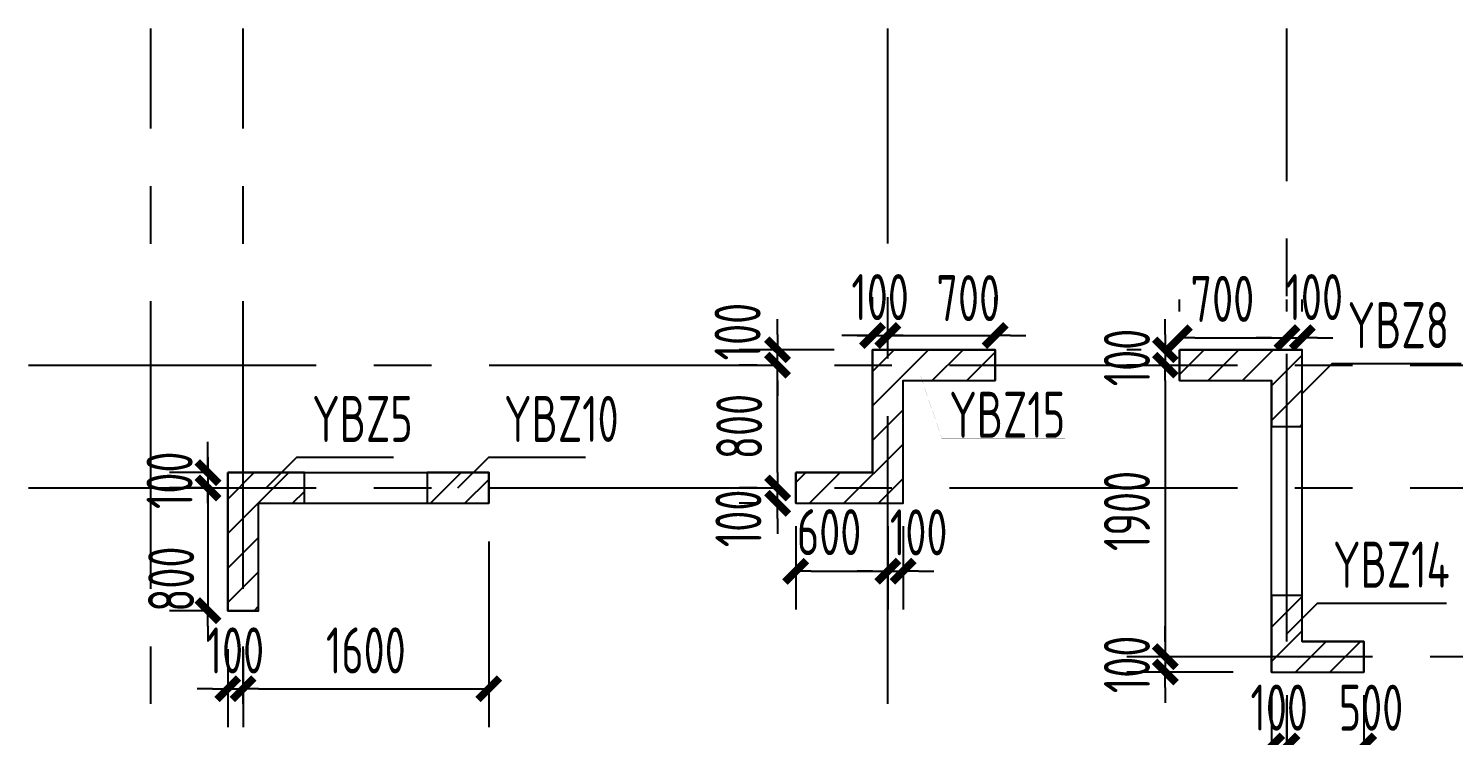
# Model space of a CAD drawing. Extents: x 580289 to 1106878, y -144605 to 78052.
# Drawn here: x 756636 to 765919, y 66355 to 70963 of the extents above; entities that cross this region are included whole.
import ezdxf

# ---------------------------------------------------------------- set-up
doc = ezdxf.new("R2010")
doc.units = 0
doc.header["$LTSCALE"] = 100
doc.linetypes.add('CENTER', pattern=[2, 1.25, -0.25, 0.25, -0.25])
doc.layers.get('0').update_dxf_attribs({"linetype": 'CONTINUOUS'})
doc.layers.get('Defpoints').update_dxf_attribs({"linetype": 'CONTINUOUS'})
for name, color, linetype in [('b边缘构件', 240, 'CONTINUOUS'), ('b边缘构件阴影', 240, 'CONTINUOUS'), ('COLU', 7, 'CONTINUOUS'), ('DIM', 3, 'CONTINUOUS'), ('PAXIS', 253, 'CENTER'), ('TEXT', 2, 'CONTINUOUS'), ('THIN', 7, 'CONTINUOUS')]:
    doc.layers.add(name, color=color, linetype=linetype)
doc.styles.get("Standard").update_dxf_attribs({"font": 'tssdeng.shx', "width": 0.7, "bigfont": 'tssdchn.shx'})
doc.styles.add('TSSD_Dimension', font='Tssdeng.shx', dxfattribs={"width": 0.7, "bigfont": 'tssdchn.shx'})
doc.dimstyles.new('TSSD_100_100$0', dxfattribs={"dimtxt": 300, "dimasz": 100, "dimexe": 250, "dimexo": 250, "dimgap": 100, "dimtad": 1, "dimdec": 0, "dimzin": 0, "dimdsep": 46, "dimtxsty": 'TSSD_Dimension', "dimblk": '_TSDBK', "dimblk1": '_TSDBK', "dimblk2": '_TSDBK', "dimsah": 1, "dimcen": 0, "dimclrt": 7, "dimadec": 0, "dimazin": 0, "dimtfac": 1, "dimtdec": 0, "dimtix": 1, "dimtmove": 2, "dimatfit": 3, "dimldrblk": '_TSDBK', "dimfxl": 1, "dimtolj": 1, "dimtzin": 0, "dimarcsym": 0})
pattern_1 = [(45, (343072.04, 223503.65), (-112.2532, 112.2532), [])]

# ---------------------------------------------------------------- blocks, each defined once
blk = doc.blocks.new('_TSDBK')
blk.add_line((-1, 0), (0, 0))
at = {"const_width": 0.5}
blk.add_lwpolyline([(-0.7, -0.7), (0.7, 0.7)], dxfattribs=at)
blk = doc.blocks.new('*D531')
at = {"layer": 'Defpoints', "color": 0}
for p in [(764833.8, 68947), (764133.8, 68868.1), (764833.8, 68868.1)]:
    blk.add_point(p, dxfattribs=at)
at = {"layer": 'DIM', "color": 0, "lineweight": -2}
for p, q in [((764133.8, 69118.1), (764133.8, 69197)), ((764833.8, 69118.1), (764833.8, 69197)), ((764233.8, 68947), (764733.8, 68947))]:
    blk.add_line(p, q, dxfattribs=at)
at = {"layer": 'DIM', "color": 0, "lineweight": -2, "xscale": 100, "yscale": 100, "zscale": 100, "rotation": 180}
blk.add_blockref('_TSDBK', (764133.8, 68947), dxfattribs=at)
at = {"layer": 'DIM', "color": 0, "lineweight": -2, "xscale": 100, "yscale": 100, "zscale": 100}
blk.add_blockref('_TSDBK', (764833.8, 68947), dxfattribs=at)
at = {"layer": 'DIM', "color": 7, "insert": (764413.4, 69200.3), "char_height": 300, "attachment_point": 5, "style": 'TSSD_Dimension'}
blk.add_mtext('\\A1;700', dxfattribs=at)
blk = doc.blocks.new('*D532')
at = {"layer": 'Defpoints', "color": 0}
for p in [(764933.8, 68947), (764833.8, 68868.1), (764933.8, 68868.1)]:
    blk.add_point(p, dxfattribs=at)
at = {"layer": 'DIM', "color": 0, "lineweight": -2}
for p, q in [((764833.8, 69118.1), (764833.8, 69197)), ((764933.8, 69118.1), (764933.8, 69197)), ((764733.8, 68947), (764633.8, 68947)), ((764833.8, 68947), (764933.8, 68947)), ((765033.8, 68947), (765133.8, 68947))]:
    blk.add_line(p, q, dxfattribs=at)
at = {"layer": 'DIM', "color": 0, "lineweight": -2, "xscale": 100, "yscale": 100, "zscale": 100}
blk.add_blockref('_TSDBK', (764833.8, 68947), dxfattribs=at)
at = {"layer": 'DIM', "color": 0, "lineweight": -2, "xscale": 100, "yscale": 100, "zscale": 100, "rotation": 180}
blk.add_blockref('_TSDBK', (764933.8, 68947), dxfattribs=at)
at = {"layer": 'DIM', "color": 7, "insert": (765012, 69211.9), "char_height": 300, "attachment_point": 5, "style": 'TSSD_Dimension'}
blk.add_mtext('\\A1;100', dxfattribs=at)
blk = doc.blocks.new('*D533')
at = {"layer": 'Defpoints', "color": 0}
for p in [(758033.8, 68068.1), (757805.1, 67968.1), (758033.8, 67968.1)]:
    blk.add_point(p, dxfattribs=at)
at = {"layer": 'DIM', "color": 0, "lineweight": -2}
for p, q in [((757805.1, 68168.1), (757805.1, 68268.1)), ((757783.8, 68068.1), (757555.1, 68068.1)), ((757805.1, 68068.1), (757805.1, 67968.1)), ((757783.8, 67968.1), (757555.1, 67968.1)), ((757805.1, 67868.1), (757805.1, 67768.1))]:
    blk.add_line(p, q, dxfattribs=at)
at = {"layer": 'DIM', "color": 0, "lineweight": -2, "xscale": 100, "yscale": 100, "zscale": 100}
for p, rotation in [((757805.1, 68068.1), 270), ((757805.1, 67968.1), 90)]:
    blk.add_blockref('_TSDBK', p, dxfattribs=dict(at, rotation=rotation))
at = {"layer": 'DIM', "color": 7, "insert": (757555.1, 68018.1), "char_height": 300, "attachment_point": 5, "rotation": 90, "style": 'TSSD_Dimension'}
blk.add_mtext('\\A1;100', dxfattribs=at)
blk = doc.blocks.new('*D534')
at = {"layer": 'Defpoints', "color": 0}
for p in [(758033.8, 67968.1), (757805.1, 67168.1), (758033.8, 67168.1)]:
    blk.add_point(p, dxfattribs=at)
at = {"layer": 'DIM', "color": 0, "lineweight": -2}
for p, q in [((757805.1, 68068.1), (757805.1, 68168.1)), ((757783.8, 67968.1), (757555.1, 67968.1)), ((757805.1, 67968.1), (757805.1, 67168.1)), ((757783.8, 67168.1), (757555.1, 67168.1)), ((757805.1, 67068.1), (757805.1, 66968.1))]:
    blk.add_line(p, q, dxfattribs=at)
at = {"layer": 'DIM', "color": 0, "lineweight": -2, "xscale": 100, "yscale": 100, "zscale": 100}
for p, rotation in [((757805.1, 67968.1), 270), ((757805.1, 67168.1), 90)]:
    blk.add_blockref('_TSDBK', p, dxfattribs=dict(at, rotation=rotation))
at = {"layer": 'DIM', "color": 7, "insert": (757565.6, 67373.5), "char_height": 300, "attachment_point": 5, "rotation": 90, "style": 'TSSD_Dimension'}
blk.add_mtext('\\A1;800', dxfattribs=at)
blk = doc.blocks.new('*D535')
at = {"layer": 'Defpoints', "color": 0}
for p in [(757933.8, 67168.1), (758033.8, 67168.1), (758033.8, 66659.1)]:
    blk.add_point(p, dxfattribs=at)
at = {"layer": 'DIM', "color": 0, "lineweight": -2}
for p, q in [((757933.8, 66918.1), (757933.8, 66409.1)), ((758033.8, 66918.1), (758033.8, 66409.1)), ((757833.8, 66659.1), (757733.8, 66659.1)), ((757933.8, 66659.1), (758033.8, 66659.1)), ((758133.8, 66659.1), (758233.8, 66659.1))]:
    blk.add_line(p, q, dxfattribs=at)
at = {"layer": 'DIM', "color": 0, "lineweight": -2, "xscale": 100, "yscale": 100, "zscale": 100}
blk.add_blockref('_TSDBK', (757933.8, 66659.1), dxfattribs=at)
at = {"layer": 'DIM', "color": 0, "lineweight": -2, "xscale": 100, "yscale": 100, "zscale": 100, "rotation": 180}
blk.add_blockref('_TSDBK', (758033.8, 66659.1), dxfattribs=at)
at = {"layer": 'DIM', "color": 7, "insert": (757983.8, 66909.1), "char_height": 300, "attachment_point": 5, "style": 'TSSD_Dimension'}
blk.add_mtext('\\A1;100', dxfattribs=at)
blk = doc.blocks.new('*D536')
at = {"layer": 'Defpoints', "color": 0}
for p in [(759633.8, 67868.1), (758033.8, 67168.1), (759633.8, 66659.1)]:
    blk.add_point(p, dxfattribs=at)
at = {"layer": 'DIM', "color": 0, "lineweight": -2}
for p, q in [((759633.8, 67618.1), (759633.8, 66409.1)), ((758033.8, 66918.1), (758033.8, 66409.1)), ((758133.8, 66659.1), (759533.8, 66659.1))]:
    blk.add_line(p, q, dxfattribs=at)
at = {"layer": 'DIM', "color": 0, "lineweight": -2, "xscale": 100, "yscale": 100, "zscale": 100, "rotation": 180}
blk.add_blockref('_TSDBK', (758033.8, 66659.1), dxfattribs=at)
at = {"layer": 'DIM', "color": 0, "lineweight": -2, "xscale": 100, "yscale": 100, "zscale": 100}
blk.add_blockref('_TSDBK', (759633.8, 66659.1), dxfattribs=at)
at = {"layer": 'DIM', "color": 7, "insert": (758833.8, 66909.1), "char_height": 300, "attachment_point": 5, "style": 'TSSD_Dimension'}
blk.add_mtext('\\A1;1600', dxfattribs=at)
blk = doc.blocks.new('*D542')
at = {"layer": 'Defpoints', "color": 0}
for p in [(761633.8, 67968.1), (762233.8, 67968.1), (762233.8, 67425.3)]:
    blk.add_point(p, dxfattribs=at)
at = {"layer": 'DIM', "color": 0, "lineweight": -2}
for p, q in [((761633.8, 67718.1), (761633.8, 67175.3)), ((762233.8, 67718.1), (762233.8, 67175.3)), ((761733.8, 67425.3), (762133.8, 67425.3))]:
    blk.add_line(p, q, dxfattribs=at)
at = {"layer": 'DIM', "color": 0, "lineweight": -2, "xscale": 100, "yscale": 100, "zscale": 100, "rotation": 180}
blk.add_blockref('_TSDBK', (761633.8, 67425.3), dxfattribs=at)
at = {"layer": 'DIM', "color": 0, "lineweight": -2, "xscale": 100, "yscale": 100, "zscale": 100}
blk.add_blockref('_TSDBK', (762233.8, 67425.3), dxfattribs=at)
at = {"layer": 'DIM', "color": 7, "insert": (761851.7, 67680.1), "char_height": 300, "attachment_point": 5, "style": 'TSSD_Dimension'}
blk.add_mtext('\\A1;600', dxfattribs=at)
blk = doc.blocks.new('*D543')
at = {"layer": 'Defpoints', "color": 0}
for p in [(762233.8, 67968.1), (762333.8, 67968.1), (762333.8, 67425.3)]:
    blk.add_point(p, dxfattribs=at)
at = {"layer": 'DIM', "color": 0, "lineweight": -2}
for p, q in [((762233.8, 67718.1), (762233.8, 67175.3)), ((762333.8, 67718.1), (762333.8, 67175.3)), ((762133.8, 67425.3), (762033.8, 67425.3)), ((762233.8, 67425.3), (762333.8, 67425.3)), ((762433.8, 67425.3), (762533.8, 67425.3))]:
    blk.add_line(p, q, dxfattribs=at)
at = {"layer": 'DIM', "color": 0, "lineweight": -2, "xscale": 100, "yscale": 100, "zscale": 100}
blk.add_blockref('_TSDBK', (762233.8, 67425.3), dxfattribs=at)
at = {"layer": 'DIM', "color": 0, "lineweight": -2, "xscale": 100, "yscale": 100, "zscale": 100, "rotation": 180}
blk.add_blockref('_TSDBK', (762333.8, 67425.3), dxfattribs=at)
at = {"layer": 'DIM', "color": 7, "insert": (762435, 67678.6), "char_height": 300, "attachment_point": 5, "style": 'TSSD_Dimension'}
blk.add_mtext('\\A1;100', dxfattribs=at)
blk = doc.blocks.new('*D544')
at = {"layer": 'Defpoints', "color": 0}
for p in [(761516, 67968.1), (761633.8, 67968.1), (761633.8, 67868.1)]:
    blk.add_point(p, dxfattribs=at)
at = {"layer": 'DIM', "color": 0, "lineweight": -2}
for p, q in [((761516, 68068.1), (761516, 68168.1)), ((761383.8, 67968.1), (761266, 67968.1)), ((761516, 67868.1), (761516, 67968.1)), ((761383.8, 67868.1), (761266, 67868.1)), ((761516, 67768.1), (761516, 67668.1))]:
    blk.add_line(p, q, dxfattribs=at)
at = {"layer": 'DIM', "color": 0, "lineweight": -2, "xscale": 100, "yscale": 100, "zscale": 100}
for p, rotation in [((761516, 67968.1), 270), ((761516, 67868.1), 90)]:
    blk.add_blockref('_TSDBK', p, dxfattribs=dict(at, rotation=rotation))
at = {"layer": 'DIM', "color": 7, "insert": (761260.8, 67769.8), "char_height": 300, "attachment_point": 5, "rotation": 90, "style": 'TSSD_Dimension'}
blk.add_mtext('\\A1;100', dxfattribs=at)
blk = doc.blocks.new('*D545')
at = {"layer": 'Defpoints', "color": 0}
for p in [(761516, 68768.1), (761633.8, 68768.1), (761633.8, 67968.1)]:
    blk.add_point(p, dxfattribs=at)
at = {"layer": 'DIM', "color": 0, "lineweight": -2}
for p, q in [((761383.8, 68768.1), (761266, 68768.1)), ((761516, 68068.1), (761516, 68668.1)), ((761383.8, 67968.1), (761266, 67968.1))]:
    blk.add_line(p, q, dxfattribs=at)
at = {"layer": 'DIM', "color": 0, "lineweight": -2, "xscale": 100, "yscale": 100, "zscale": 100}
for p, rotation in [((761516, 68768.1), 90), ((761516, 67968.1), 270)]:
    blk.add_blockref('_TSDBK', p, dxfattribs=dict(at, rotation=rotation))
at = {"layer": 'DIM', "color": 7, "insert": (761266, 68368.1), "char_height": 300, "attachment_point": 5, "rotation": 90, "style": 'TSSD_Dimension'}
blk.add_mtext('\\A1;800', dxfattribs=at)
blk = doc.blocks.new('*D546')
at = {"layer": 'Defpoints', "color": 0}
for p in [(761516, 68868.1), (762133.8, 68868.1), (761633.8, 68768.1)]:
    blk.add_point(p, dxfattribs=at)
at = {"layer": 'DIM', "color": 0, "lineweight": -2}
for p, q in [((761516, 68968.1), (761516, 69068.1)), ((761883.8, 68868.1), (761266, 68868.1)), ((761516, 68768.1), (761516, 68868.1)), ((761383.8, 68768.1), (761266, 68768.1)), ((761516, 68668.1), (761516, 68568.1))]:
    blk.add_line(p, q, dxfattribs=at)
at = {"layer": 'DIM', "color": 0, "lineweight": -2, "xscale": 100, "yscale": 100, "zscale": 100}
for p, rotation in [((761516, 68868.1), 270), ((761516, 68768.1), 90)]:
    blk.add_blockref('_TSDBK', p, dxfattribs=dict(at, rotation=rotation))
at = {"layer": 'DIM', "color": 7, "insert": (761255.2, 68987.1), "char_height": 300, "attachment_point": 5, "rotation": 90, "style": 'TSSD_Dimension'}
blk.add_mtext('\\A1;100', dxfattribs=at)
blk = doc.blocks.new('*D547')
at = {"layer": 'Defpoints', "color": 0}
for p in [(762233.8, 68961.8), (762133.8, 68868.1), (762233.8, 68868.1)]:
    blk.add_point(p, dxfattribs=at)
at = {"layer": 'DIM', "color": 0, "lineweight": -2}
for p, q in [((762133.8, 69118.1), (762133.8, 69211.8)), ((762233.8, 69118.1), (762233.8, 69211.8)), ((762033.8, 68961.8), (761933.8, 68961.8)), ((762133.8, 68961.8), (762233.8, 68961.8)), ((762333.8, 68961.8), (762433.8, 68961.8))]:
    blk.add_line(p, q, dxfattribs=at)
at = {"layer": 'DIM', "color": 0, "lineweight": -2, "xscale": 100, "yscale": 100, "zscale": 100}
blk.add_blockref('_TSDBK', (762133.8, 68961.8), dxfattribs=at)
at = {"layer": 'DIM', "color": 0, "lineweight": -2, "xscale": 100, "yscale": 100, "zscale": 100, "rotation": 180}
blk.add_blockref('_TSDBK', (762233.8, 68961.8), dxfattribs=at)
at = {"layer": 'DIM', "color": 7, "insert": (762183.8, 69211.8), "char_height": 300, "attachment_point": 5, "style": 'TSSD_Dimension'}
blk.add_mtext('\\A1;100', dxfattribs=at)
blk = doc.blocks.new('*D548')
at = {"layer": 'Defpoints', "color": 0}
for p in [(762933.8, 68961.8), (762233.8, 68868.1), (762933.8, 68868.1)]:
    blk.add_point(p, dxfattribs=at)
at = {"layer": 'DIM', "color": 0, "lineweight": -2}
for p, q in [((762233.8, 69118.1), (762233.8, 69211.8)), ((762933.8, 69118.1), (762933.8, 69211.8)), ((762133.8, 68961.8), (762033.8, 68961.8)), ((762233.8, 68961.8), (762933.8, 68961.8)), ((763033.8, 68961.8), (763133.8, 68961.8))]:
    blk.add_line(p, q, dxfattribs=at)
at = {"layer": 'DIM', "color": 0, "lineweight": -2, "xscale": 100, "yscale": 100, "zscale": 100}
blk.add_blockref('_TSDBK', (762233.8, 68961.8), dxfattribs=at)
at = {"layer": 'DIM', "color": 0, "lineweight": -2, "xscale": 100, "yscale": 100, "zscale": 100, "rotation": 180}
blk.add_blockref('_TSDBK', (762933.8, 68961.8), dxfattribs=at)
at = {"layer": 'DIM', "color": 7, "insert": (762758, 69205.2), "char_height": 300, "attachment_point": 5, "style": 'TSSD_Dimension'}
blk.add_mtext('\\A1;700', dxfattribs=at)
blk = doc.blocks.new('*D549')
at = {"layer": 'Defpoints', "color": 0}
for p in [(764133.8, 68868.1), (764041.6, 68768.1), (764133.8, 68768.1)]:
    blk.add_point(p, dxfattribs=at)
at = {"layer": 'DIM', "color": 0, "lineweight": -2}
for p, q in [((764041.6, 68968.1), (764041.6, 69068.1)), ((763883.8, 68868.1), (763791.6, 68868.1)), ((764041.6, 68868.1), (764041.6, 68768.1)), ((763883.8, 68768.1), (763791.6, 68768.1)), ((764041.6, 68668.1), (764041.6, 68568.1))]:
    blk.add_line(p, q, dxfattribs=at)
at = {"layer": 'DIM', "color": 0, "lineweight": -2, "xscale": 100, "yscale": 100, "zscale": 100}
for p, rotation in [((764041.6, 68868.1), 270), ((764041.6, 68768.1), 90)]:
    blk.add_blockref('_TSDBK', p, dxfattribs=dict(at, rotation=rotation))
at = {"layer": 'DIM', "color": 7, "insert": (763791.6, 68818.1), "char_height": 300, "attachment_point": 5, "rotation": 90, "style": 'TSSD_Dimension'}
blk.add_mtext('\\A1;100', dxfattribs=at)
blk = doc.blocks.new('*D550')
at = {"layer": 'Defpoints', "color": 0}
for p in [(764133.8, 68768.1), (764041.6, 66868.1), (764733.8, 66868.1)]:
    blk.add_point(p, dxfattribs=at)
at = {"layer": 'DIM', "color": 0, "lineweight": -2}
for p, q in [((763883.8, 68768.1), (763791.6, 68768.1)), ((764041.6, 68668.1), (764041.6, 66968.1)), ((764483.8, 66868.1), (763791.6, 66868.1))]:
    blk.add_line(p, q, dxfattribs=at)
at = {"layer": 'DIM', "color": 0, "lineweight": -2, "xscale": 100, "yscale": 100, "zscale": 100}
for p, rotation in [((764041.6, 68768.1), 90), ((764041.6, 66868.1), 270)]:
    blk.add_blockref('_TSDBK', p, dxfattribs=dict(at, rotation=rotation))
at = {"layer": 'DIM', "color": 7, "insert": (763791.6, 67818.1), "char_height": 300, "attachment_point": 5, "rotation": 90, "style": 'TSSD_Dimension'}
blk.add_mtext('\\A1;1900', dxfattribs=at)
blk = doc.blocks.new('*D551')
at = {"layer": 'Defpoints', "color": 0}
for p in [(764733.8, 66868.1), (764041.6, 66768.1), (764733.8, 66768.1)]:
    blk.add_point(p, dxfattribs=at)
at = {"layer": 'DIM', "color": 0, "lineweight": -2}
for p, q in [((764041.6, 66968.1), (764041.6, 67068.1)), ((764483.8, 66868.1), (763791.6, 66868.1)), ((764041.6, 66868.1), (764041.6, 66768.1)), ((764483.8, 66768.1), (763791.6, 66768.1)), ((764041.6, 66668.1), (764041.6, 66568.1))]:
    blk.add_line(p, q, dxfattribs=at)
at = {"layer": 'DIM', "color": 0, "lineweight": -2, "xscale": 100, "yscale": 100, "zscale": 100}
for p, rotation in [((764041.6, 66868.1), 270), ((764041.6, 66768.1), 90)]:
    blk.add_blockref('_TSDBK', p, dxfattribs=dict(at, rotation=rotation))
at = {"layer": 'DIM', "color": 7, "insert": (763791.6, 66818.1), "char_height": 300, "attachment_point": 5, "rotation": 90, "style": 'TSSD_Dimension'}
blk.add_mtext('\\A1;100', dxfattribs=at)
blk = doc.blocks.new('*D552')
at = {"layer": 'Defpoints', "color": 0}
for p in [(764733.8, 66868.1), (764833.8, 66868.1), (764833.8, 66286.2)]:
    blk.add_point(p, dxfattribs=at)
at = {"layer": 'DIM', "color": 0, "lineweight": -2}
for p, q in [((764733.8, 66618.1), (764733.8, 66036.2)), ((764833.8, 66618.1), (764833.8, 66036.2)), ((764633.8, 66286.2), (764533.8, 66286.2)), ((764733.8, 66286.2), (764833.8, 66286.2)), ((764933.8, 66286.2), (765033.8, 66286.2))]:
    blk.add_line(p, q, dxfattribs=at)
at = {"layer": 'DIM', "color": 0, "lineweight": -2, "xscale": 100, "yscale": 100, "zscale": 100}
blk.add_blockref('_TSDBK', (764733.8, 66286.2), dxfattribs=at)
at = {"layer": 'DIM', "color": 0, "lineweight": -2, "xscale": 100, "yscale": 100, "zscale": 100, "rotation": 180}
blk.add_blockref('_TSDBK', (764833.8, 66286.2), dxfattribs=at)
at = {"layer": 'DIM', "color": 7, "insert": (764783.8, 66536.2), "char_height": 300, "attachment_point": 5, "style": 'TSSD_Dimension'}
blk.add_mtext('\\A1;100', dxfattribs=at)
blk = doc.blocks.new('*D553')
at = {"layer": 'Defpoints', "color": 0}
for p in [(764833.8, 66868.1), (765333.8, 66868.1), (765333.8, 66286.2)]:
    blk.add_point(p, dxfattribs=at)
at = {"layer": 'DIM', "color": 0, "lineweight": -2}
for p, q in [((764833.8, 66618.1), (764833.8, 66036.2)), ((765333.8, 66618.1), (765333.8, 66036.2)), ((764933.8, 66286.2), (765233.8, 66286.2))]:
    blk.add_line(p, q, dxfattribs=at)
at = {"layer": 'DIM', "color": 0, "lineweight": -2, "xscale": 100, "yscale": 100, "zscale": 100, "rotation": 180}
blk.add_blockref('_TSDBK', (764833.8, 66286.2), dxfattribs=at)
at = {"layer": 'DIM', "color": 0, "lineweight": -2, "xscale": 100, "yscale": 100, "zscale": 100}
blk.add_blockref('_TSDBK', (765333.8, 66286.2), dxfattribs=at)
at = {"layer": 'DIM', "color": 7, "insert": (765381.4, 66535.8), "char_height": 300, "attachment_point": 5, "style": 'TSSD_Dimension'}
blk.add_mtext('\\A1;500', dxfattribs=at)

msp = doc.modelspace()

# ---------------------------------------------------------------- hatches: boundary and pattern name
at = {"layer": 'b边缘构件阴影'}
h = msp.add_hatch(dxfattribs=at)
h.set_pattern_fill('ANSI31', color=256, scale=50, style=0)
h.set_pattern_definition(pattern_1)
h.paths.add_polyline_path([(761633.8, 68068.1), (761633.8, 67868.1), (762333.8, 67868.1), (762333.8, 68668.1), (762933.8, 68668.1), (762933.8, 68868.1), (762133.8, 68868.1), (762133.8, 68068.1)], flags=0)
h = msp.add_hatch(dxfattribs=at)
h.set_pattern_fill('ANSI31', color=256, scale=50, style=0)
h.set_pattern_definition(pattern_1)
h.paths.add_polyline_path([(764133.8, 68868.1), (764133.8, 68668.1), (764733.8, 68668.1), (764733.8, 68368.1), (764933.8, 68368.1), (764933.8, 68868.1)], flags=0)
h = msp.add_hatch(dxfattribs=at)
h.set_pattern_fill('ANSI31', color=256, scale=50, style=0)
h.set_pattern_definition(pattern_1)
h.paths.add_polyline_path([(757933.8, 68068.1), (757933.8, 67168.1), (758133.8, 67168.1), (758133.8, 67868.1), (758433.8, 67868.1), (758433.8, 68068.1)], flags=0)
h = msp.add_hatch(dxfattribs=at)
h.set_pattern_fill('ANSI31', color=256, scale=50, style=0)
h.set_pattern_definition(pattern_1)
h.paths.add_polyline_path([(759233.8, 68068.1), (759233.8, 67868.1), (759633.8, 67868.1), (759633.8, 68068.1)], flags=0)
h = msp.add_hatch(dxfattribs=at)
h.set_pattern_fill('ANSI31', color=256, scale=50, style=0)
h.set_pattern_definition(pattern_1)
h.paths.add_polyline_path([(764733.8, 67268.1), (764733.8, 66768.1), (765333.8, 66768.1), (765333.8, 66968.1), (764933.8, 66968.1), (764933.8, 67268.1)], flags=0)

# ---------------------------------------------------------------- linework, layer by layer
at = {"layer": 'b边缘构件'}
for points in [[(761633.8, 68068.1), (761633.8, 67868.1), (762333.8, 67868.1), (762333.8, 68668.1), (762933.8, 68668.1), (762933.8, 68868.1), (762133.8, 68868.1), (762133.8, 68068.1), (761633.8, 68068.1)], [(762133.8, 68868.1), (762933.8, 68868.1)], [(762133.8, 68068.1), (762133.8, 68868.1)], [(762933.8, 68868.1), (762933.8, 68668.1)], [(764133.8, 68868.1), (764933.8, 68868.1)], [(764133.8, 68668.1), (764133.8, 68868.1)], [(764133.8, 68868.1), (764133.8, 68668.1), (764733.8, 68668.1), (764733.8, 68368.1), (764933.8, 68368.1), (764933.8, 68868.1), (764133.8, 68868.1)], [(762333.8, 68668.1), (762933.8, 68668.1)], [(762333.8, 67868.1), (762333.8, 68668.1)], [(764133.8, 68668.1), (764733.8, 68668.1)], [(757933.8, 67168.1), (757933.8, 68068.1)], [(757933.8, 68068.1), (757933.8, 67168.1), (758133.8, 67168.1), (758133.8, 67868.1), (758433.8, 67868.1), (758433.8, 68068.1), (757933.8, 68068.1)], [(759233.8, 68068.1), (759233.8, 67868.1), (759633.8, 67868.1), (759633.8, 68068.1), (759233.8, 68068.1)], [(759633.8, 68068.1), (759633.8, 67868.1)], [(761633.8, 68068.1), (762133.8, 68068.1)], [(761633.8, 67868.1), (761633.8, 68068.1)], [(758133.8, 67168.1), (758133.8, 67868.1)], [(761633.8, 67868.1), (762333.8, 67868.1)], [(764733.8, 67268.1), (764733.8, 66768.1), (765333.8, 66768.1), (765333.8, 66968.1), (764933.8, 66968.1), (764933.8, 67268.1), (764733.8, 67268.1)], [(758133.8, 67168.1), (757933.8, 67168.1)], [(764933.8, 66968.1), (765333.8, 66968.1)], [(765333.8, 66968.1), (765333.8, 66768.1)], [(764733.8, 66768.1), (765333.8, 66768.1)]]:
    msp.add_lwpolyline(points, dxfattribs=at)
at = {"layer": 'COLU'}
for points in [[(762133.8, 68868.1), (762933.8, 68868.1)], [(762133.8, 68068.1), (762133.8, 68868.1)], [(762933.8, 68868.1), (762933.8, 68668.1)], [(764133.8, 68868.1), (764933.8, 68868.1)], [(764133.8, 68668.1), (764133.8, 68868.1)], [(764933.8, 66968.1), (764933.8, 68868.1)], [(762333.8, 68668.1), (762933.8, 68668.1)], [(762333.8, 67868.1), (762333.8, 68668.1)], [(764133.8, 68668.1), (764733.8, 68668.1)], [(764733.8, 66768.1), (764733.8, 68668.1)], [(757933.8, 68068.1), (759633.8, 68068.1)], [(757933.8, 67168.1), (757933.8, 68068.1)], [(759633.8, 68068.1), (759633.8, 67868.1)], [(761633.8, 68068.1), (762133.8, 68068.1)], [(761633.8, 67868.1), (761633.8, 68068.1)], [(758133.8, 67868.1), (759633.8, 67868.1)], [(758133.8, 67168.1), (758133.8, 67868.1)], [(761633.8, 67868.1), (762333.8, 67868.1)], [(758133.8, 67168.1), (757933.8, 67168.1)], [(764933.8, 66968.1), (765333.8, 66968.1)], [(765333.8, 66968.1), (765333.8, 66768.1)], [(764733.8, 66768.1), (765333.8, 66768.1)]]:
    msp.add_lwpolyline(points, dxfattribs=at)
at = {"layer": 'PAXIS', "linetype": 'CENTER', "ltscale": 15}
for p, q in [((757433.8, 52310), (757433.8, 70962.6)), ((758033.8, 52310), (758033.8, 70962.6)), ((762233.8, 63561.1), (762233.8, 70962.6)), ((764833.8, 63968.1), (764833.8, 70962.6)), ((756636.1, 68768.1), (807431.4, 68768.1)), ((756636.1, 67968.1), (807431.4, 67968.1)), ((768391.6, 66868.1), (763833.8, 66868.1))]:
    msp.add_line(p, q, dxfattribs=at)
at = {"layer": 'THIN', "const_width": 0.45}
msp.add_lwpolyline([(762443.2, 68708.5), (762587.2, 68288.3), (763388.1, 68288.3)], dxfattribs=at)
at = {"layer": 'THIN'}
for points in [[(764929, 68579), (765129, 68779), (765969, 68779)], [(758183.8, 67968.1), (758383.8, 68168.1), (759013.8, 68168.1)], [(759433.8, 67968.1), (759633.8, 68168.1), (760263.8, 68168.1)], [(764833.8, 67018.1), (765033.8, 67218.1), (765873.8, 67218.1)]]:
    msp.add_lwpolyline(points, dxfattribs=at)

# ---------------------------------------------------------------- texts
at = {"layer": 'TEXT', "width": 0.7}
for s, p in [('YBZ8', (765229, 68879)), ('YBZ5', (758483.8, 68268.1)), ('YBZ10', (759733.8, 68268.1)), ('YBZ15', (762633.6, 68295.1)), ('YBZ14', (765133.8, 67318.1))]:
    msp.add_text(s, height=300, dxfattribs=at).set_placement(p)

# ---------------------------------------------------------------- dimensions: what is measured, and where the dimension line sits
at = {"layer": 'DIM'}
for base, p1, p2, picture, middle in [((762233.8, 68961.8), (762133.8, 68868.1), (762233.8, 68868.1), '*D547', (762183.8, 69211.8)), ((759633.8, 66659.1), (758033.8, 67168.1), (759633.8, 67868.1), '*D536', (758833.8, 66909.1)), ((758033.8, 66659.1), (757933.8, 67168.1), (758033.8, 67168.1), '*D535', (757983.8, 66909.1)), ((764833.8, 66286.2), (764733.8, 66868.1), (764833.8, 66868.1), '*D552', (764783.8, 66536.2))]:
    dim = msp.add_linear_dim(base=base, p1=p1, p2=p2, dimstyle='TSSD_100_100$0', dxfattribs=at)
    dim.commit()
    dim.dimension.update_dxf_attribs({"geometry": picture, "text_midpoint": middle})
for base, p1, p2, picture, middle in [((762933.8, 68961.8), (762233.8, 68868.1), (762933.8, 68868.1), '*D548', (762758, 69205.2)), ((764833.8, 68947), (764133.8, 68868.1), (764833.8, 68868.1), '*D531', (764413.4, 69200.3)), ((764933.8, 68947), (764833.8, 68868.1), (764933.8, 68868.1), '*D532', (765012, 69211.9)), ((762233.8, 67425.3), (761633.8, 67968.1), (762233.8, 67968.1), '*D542', (761851.7, 67680.1)), ((762333.8, 67425.3), (762233.8, 67968.1), (762333.8, 67968.1), '*D543', (762435, 67678.6)), ((765333.8, 66286.2), (764833.8, 66868.1), (765333.8, 66868.1), '*D553', (765381.4, 66535.8))]:
    dim = msp.add_linear_dim(base=base, p1=p1, p2=p2, dimstyle='TSSD_100_100$0', dxfattribs=at)
    dim.commit()
    dim.dimension.update_dxf_attribs({"geometry": picture, "text_midpoint": middle, "dimtype": 160})
for base, p1, p2, picture, middle in [((761516, 68868.1), (761633.8, 68768.1), (762133.8, 68868.1), '*D546', (761255.2, 68987.1)), ((757805.1, 67168.1), (758033.8, 67968.1), (758033.8, 67168.1), '*D534', (757565.6, 67373.5)), ((761516, 67968.1), (761633.8, 67868.1), (761633.8, 67968.1), '*D544', (761260.8, 67769.8))]:
    dim = msp.add_linear_dim(base=base, p1=p1, p2=p2, angle=90, dimstyle='TSSD_100_100$0', dxfattribs=at)
    dim.commit()
    dim.dimension.update_dxf_attribs({"geometry": picture, "text_midpoint": middle, "dimtype": 160})
for base, p1, p2, picture, middle in [((764041.6, 68768.1), (764133.8, 68868.1), (764133.8, 68768.1), '*D549', (763791.6, 68818.1)), ((761516, 68768.1), (761633.8, 67968.1), (761633.8, 68768.1), '*D545', (761266, 68368.1)), ((764041.6, 66868.1), (764133.8, 68768.1), (764733.8, 66868.1), '*D550', (763791.6, 67818.1)), ((757805.1, 67968.1), (758033.8, 68068.1), (758033.8, 67968.1), '*D533', (757555.1, 68018.1)), ((764041.6, 66768.1), (764733.8, 66868.1), (764733.8, 66768.1), '*D551', (763791.6, 66818.1))]:
    dim = msp.add_linear_dim(base=base, p1=p1, p2=p2, angle=90, dimstyle='TSSD_100_100$0', dxfattribs=at)
    dim.commit()
    dim.dimension.update_dxf_attribs({"geometry": picture, "text_midpoint": middle})

doc.saveas('drawing.dxf')
